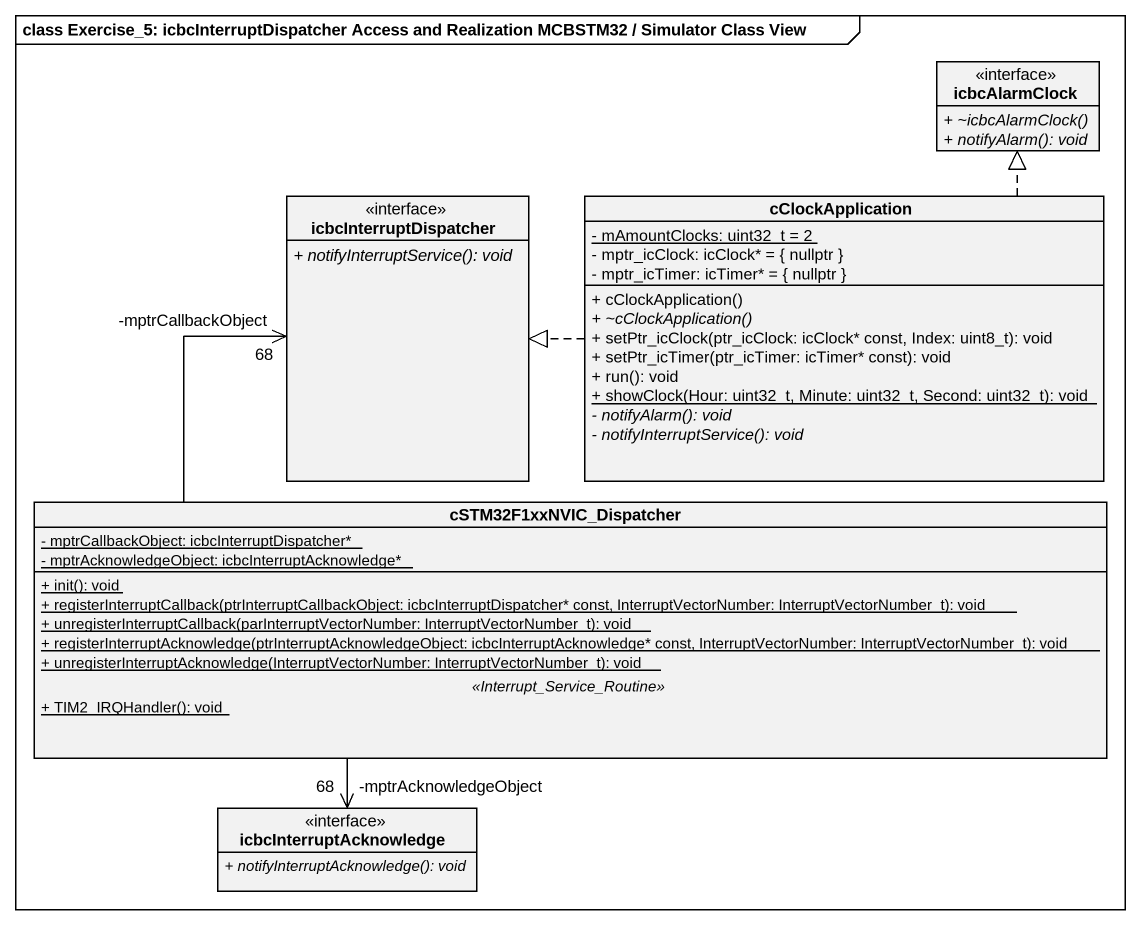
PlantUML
@startuml
mainframe class Exercise_5: icbcInterruptDispatcher Access and Realization MCBSTM32 / Simulator Class View
hide circle
hide empty members
skinparam classAttributeIconSize 0
class icbcAlarmClock <<interface>> {
  {abstract} + ~icbcAlarmClock()
  {abstract} + notifyAlarm(): void
}
class icbcInterruptDispatcher <<interface>> {
  {abstract} + notifyInterruptService(): void
}
class cClockApplication {
  {static} - mAmountClocks: uint32_t = 2
  - mptr_icClock: icClock* = { nullptr }
  - mptr_icTimer: icTimer* = { nullptr }
  + cClockApplication()
  {abstract} + ~cClockApplication()
  + setPtr_icClock(ptr_icClock: icClock* const, Index: uint8_t): void
  + setPtr_icTimer(ptr_icTimer: icTimer* const): void
  + run(): void
  {static} + showClock(Hour: uint32_t, Minute: uint32_t, Second: uint32_t): void
  {abstract} - notifyAlarm(): void
  {abstract} - notifyInterruptService(): void
}
class cSTM32F1xxNVIC_Dispatcher {
  {static} - mptrCallbackObject: icbcInterruptDispatcher*
  {static} - mptrAcknowledgeObject: icbcInterruptAcknowledge*
  --
  {static} + init(): void
  {static} + registerInterruptCallback(ptrInterruptCallbackObject: icbcInterruptDispatcher* const, InterruptVectorNumber: InterruptVectorNumber_t): void
  {static} + unregisterInterruptCallback(parInterruptVectorNumber: InterruptVectorNumber_t): void
  {static} + registerInterruptAcknowledge(ptrInterruptAcknowledgeObject: icbcInterruptAcknowledge* const, InterruptVectorNumber: InterruptVectorNumber_t): void
  {static} + unregisterInterruptAcknowledge(InterruptVectorNumber: InterruptVectorNumber_t): void
  .. <<Interrupt_Service_Routine>> ..
  {static} + TIM2_IRQHandler(): void
}
class icbcInterruptAcknowledge <<interface>> {
  {abstract} + notifyInterruptAcknowledge(): void
}
cClockApplication .up.|> icbcAlarmClock
cClockApplication .left.|> icbcInterruptDispatcher
cSTM32F1xxNVIC_Dispatcher -up-> "-mptrCallbackObject\n68" icbcInterruptDispatcher
cSTM32F1xxNVIC_Dispatcher --> "-mptrAcknowledgeObject\n68" icbcInterruptAcknowledge
@enduml
